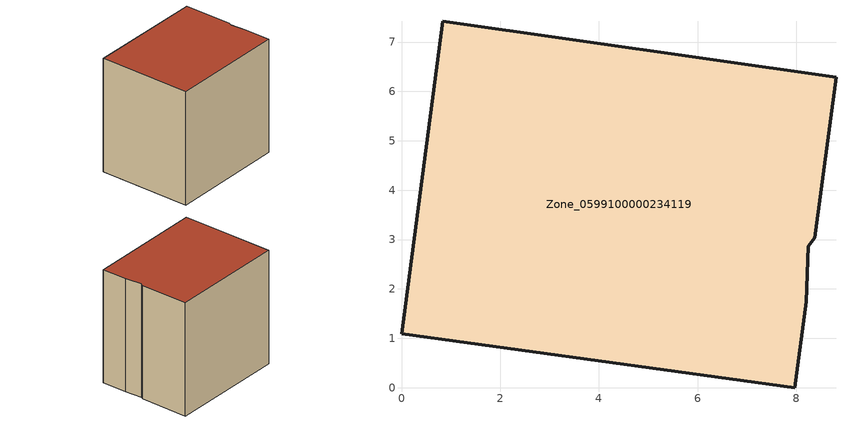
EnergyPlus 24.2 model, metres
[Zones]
Zone_0599100000234119
 floor ground (C_G): 0.84,7.42 8.8,6.29 8.37,3.04 8.24,2.87 8.2,1.74 7.96,0 0,1.09 z0
 wall outside (C_F): 8.8,6.29 0.84,7.42 0,1.09 7.96,0 8.2,1.74 8.24,2.87 8.37,3.04 8.8,6.29 z0:7.98
 roof outside (C_R): 8.37,3.04 8.8,6.29 0.84,7.42 0,1.09 7.96,0 8.2,1.74 8.24,2.87 z7.98
[BUILDING]
Pand.0599100000234119: North Axis=0; Terrain=City; Loads Convergence Tolerance Value=0.04; Temperature Convergence Tolerance Value=0.4; Solar Distribution=FullExterior; Maximum Number of Warmup Days=25; Minimum Number of Warmup Days=1
[Site:Location]
Rotterdam.The.Hague.AP_ZH_NLD Design_Conditions: Latitude=51.96; Longitude=4.45; Time Zone=1; Elevation=-4.5
[SITE:GROUNDTEMPERATURE:BUILDINGSURFACE]
18, 18, 18, 18, 18, 18, 18, 18, 18, 18, 18, 18
[MATERIAL] Thermal Absorptance=0.9; Solar Absorptance=0.7; Visible Absorptance=0.7
Name | Roughness | Thickness | Conductivity | Density | Specific Heat
G.TI.1946-1964 | MediumSmooth | 0.15 | 1 | 540 | 1210
F.TI.1946-1964 | Rough | 0.3 | 0.857143 | 1920 | 840
R.TI.1946-1964 | MediumRough | 0.2 | 0.277778 | 1500 | 1000
[CONSTRUCTION]
C_G: G.TI.1946-1964
C_F: F.TI.1946-1964
C_R: R.TI.1946-1964
[ZONE]
Zone_0599100000234119: Type=1; Multiplier=1; Ceiling Height=Autocalculate; Volume=Autocalculate; Floor Area=autocalculate; Part of Total Floor Area=Yes
[ZONEINFILTRATION:DESIGNFLOWRATE]
Infil_Zone_0599100000234119: Zone or ZoneList or Space or SpaceList=Zone_0599100000234119; Schedule=AlwaysOn; Design Flow Rate Calculation Method=Flow/Area; Flow Rate per Floor Area=0.003; Constant Term Coefficient=1; Temperature Term Coefficient=0; Velocity Term Coefficient=0; Velocity Squared Term Coefficient=0
[HVACTEMPLATE:ZONE:IDEALLOADSAIRSYSTEM]
Zone_0599100000234119: Maximum Heating Supply Air Temperature=50; Minimum Cooling Supply Air Temperature=13; Maximum Heating Supply Air Humidity Ratio=0.0156; Minimum Cooling Supply Air Humidity Ratio=0.0077; Heating Limit=NoLimit; Cooling Limit=NoLimit; Dehumidification Control Type=ConstantSensibleHeatRatio; Cooling Sensible Heat Ratio=0.7; Dehumidification Setpoint=60; Humidification Control Type=None; Humidification Setpoint=30; Outdoor Air Method=None; Outdoor Air Flow Rate per Person=0.00944; Outdoor Air Flow Rate per Zone Floor Area=0; Outdoor Air Flow Rate per Zone=0; Demand Controlled Ventilation Type=None; Outdoor Air Economizer Type=NoEconomizer; Heat Recovery Type=None; Sensible Heat Recovery Effectiveness=0.7; Latent Heat Recovery Effectiveness=0.65
[ZONECONTROL:THERMOSTAT]
ThermostatControl_Zone_0599100000234119: Zone or ZoneList=Zone_0599100000234119; Control Type Schedule=DualSetpointControlType; Control 1=Thermostat_Zone_0599100000234119; Temperature Difference Between Cutout And Setpoint=0
[THERMOSTATSETPOINT:DUALSETPOINT]
Thermostat_Zone_0599100000234119: Heating Setpoint Temperature Schedule=HeatingSetpoint_Zone_0599100000234119; Cooling Setpoint Temperature Schedule=CoolingSetpoint_Zone_0599100000234119
[SCHEDULE:COMPACT]
HeatingSetpoint_Zone_0599100000234119: Through: 12/31, For: AllDays, Until: 24:00, 21
CoolingSetpoint_Zone_0599100000234119: Through: 12/31, For: AllDays, Until: 24:00, 24
DualSetpointControlType: Through: 12/31, For: AllDays, Until: 24:00, 4
AlwaysOn: Through: 12/31, For: AllDays, Until: 24:00, 1
